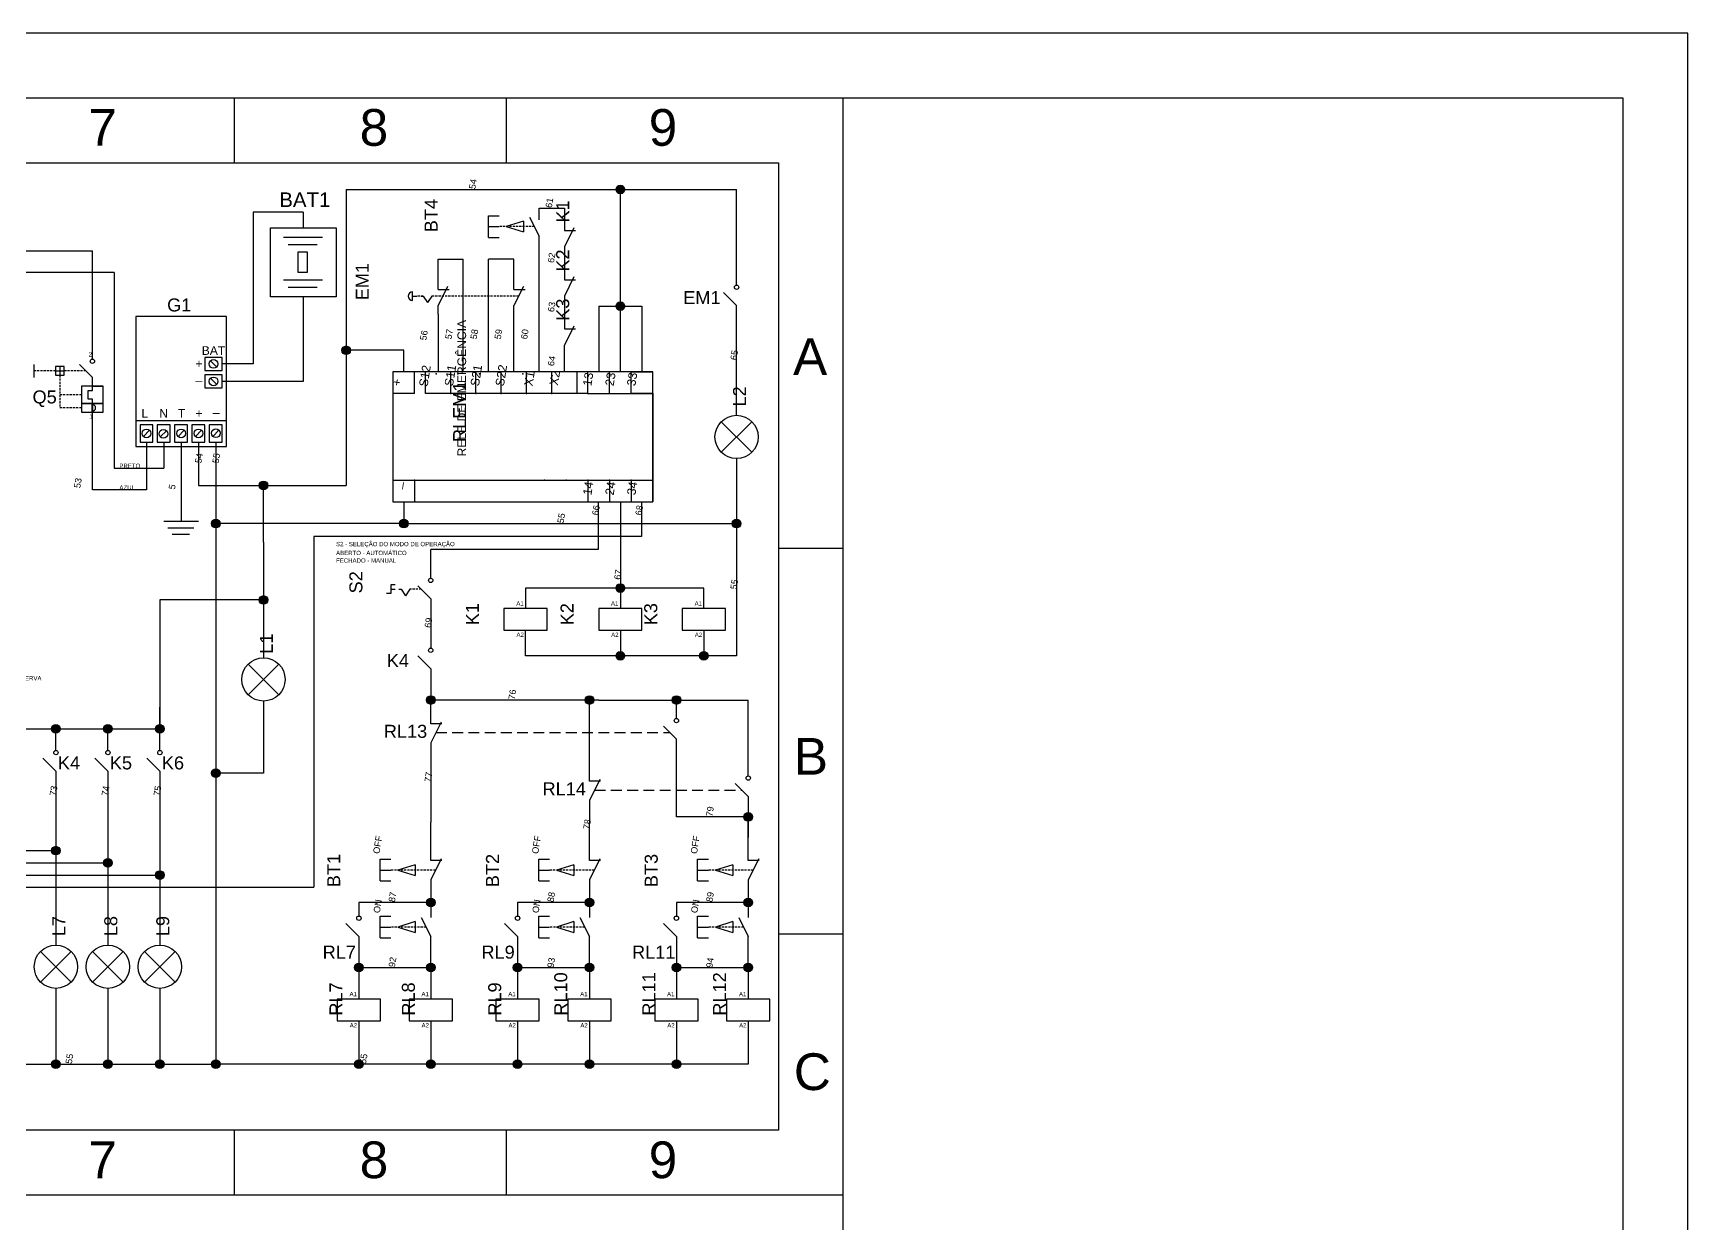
# Model space of a CAD drawing. Header units: millimetres. Extents: x 100 to 940, y 65 to 694.
# Drawn here: x 557.9 to 940, y 419.4 to 693.9 of the extents above; entities that cross this region are included whole.
import ezdxf
from ezdxf.enums import TextEntityAlignment as Align

# ---------------------------------------------------------------- set-up
doc = ezdxf.new("R2010")
doc.units = ezdxf.units.MM
doc.linetypes.add('DASHED', pattern=[0.75, 0.5, -0.25])
doc.styles.add('Annotative', font='arial.ttf')
doc.styles.add('Notes', font='arial.ttf', dxfattribs={"height": 3})

msp = doc.modelspace()

# ---------------------------------------------------------------- hatches: boundary and pattern name
for points in [[(694.52, 657.84, 1), (692.52, 657.84, 1)], [(694.52, 630.9, 1), (692.52, 630.9, 1)], [(631.24, 620.73, 1), (629.24, 620.73, 1)], [(612.12, 589.57, 1), (610.12, 589.57, 1)], [(601.12, 580.73, 1), (599.12, 580.73, 1)], [(644.52, 580.73, 1), (642.52, 580.73, 1)], [(721.37, 580.73, 1), (719.37, 580.73, 1)], [(694.52, 565.87, 1), (692.52, 565.87, 1)], [(612.12, 563.11, 1), (610.12, 563.11, 1)], [(694.52, 550.21, 1), (692.52, 550.21, 1)], [(713.82, 550.21, 1), (711.82, 550.21, 1)], [(650.75, 540.03, 1), (648.75, 540.03, 1)], [(687.41, 540.03, 1), (685.41, 540.03, 1)], [(707.47, 540.03, 1), (705.47, 540.03, 1)], [(564.2, 533.39, 1), (562.2, 533.39, 1)], [(576.2, 533.39, 1), (574.2, 533.39, 1)], [(588.2, 533.39, 1), (586.2, 533.39, 1)], [(601.12, 523.13, 1), (599.12, 523.13, 1)], [(724.06, 513.04, 1), (722.06, 513.04, 1)], [(564.2, 505.26, 1), (562.2, 505.26, 1)], [(576.2, 502.45, 1), (574.2, 502.45, 1)], [(588.2, 499.64, 1), (586.2, 499.64, 1)], [(650.75, 493.3, 1), (648.75, 493.3, 1)], [(687.41, 493.3, 1), (685.41, 493.3, 1)], [(724.06, 493.3, 1), (722.06, 493.3, 1)], [(634.15, 478.28, 1), (632.15, 478.28, 1)], [(650.75, 478.28, 1), (648.75, 478.28, 1)], [(670.81, 478.28, 1), (668.81, 478.28, 1)], [(687.41, 478.28, 1), (685.41, 478.28, 1)], [(707.47, 478.28, 1), (705.47, 478.28, 1)], [(724.06, 478.28, 1), (722.06, 478.28, 1)], [(564.2, 455.98, 1), (562.2, 455.98, 1)], [(576.2, 455.98, 1), (574.2, 455.98, 1)], [(588.2, 455.98, 1), (586.2, 455.98, 1)], [(601.12, 455.98, 1), (599.12, 455.98, 1)], [(634.15, 455.98, 1), (632.15, 455.98, 1)], [(650.75, 455.98, 1), (648.75, 455.98, 1)], [(670.81, 455.98, 1), (668.81, 455.98, 1)], [(687.41, 455.98, 1), (685.41, 455.98, 1)], [(707.47, 455.98, 1), (705.47, 455.98, 1)]]:
    msp.add_hatch(color=256).paths.add_polyline_path(points)

# ---------------------------------------------------------------- linework, layer by layer
for p, q in [((604.44, 664), (604.44, 679)), ((667.22, 664), (667.22, 679)), ((745, 115), (745, 679)), ((630.24, 657.84), (688.52, 657.84)), ((630.24, 657.84), (630.24, 589.57)), ((688.52, 657.84), (720.37, 657.84)), ((693.52, 615.73), (693.52, 657.84)), ((720.37, 635.79), (720.37, 657.84)), ((674.77, 653.52), (680.6, 653.52)), ((674.77, 650.83), (674.77, 653.52)), ((680.6, 653.52), (680.6, 648.35)), ((620.32, 652.62), (608.72, 652.62)), ((608.72, 652.62), (608.72, 617.58)), ((620.32, 652.62), (620.32, 648.97)), ((663.05, 646.79), (663.05, 651.79)), ((663.05, 651.79), (665.55, 651.79)), ((671.17, 650.54), (667.17, 649.29)), ((671.17, 650.54), (671.17, 648.04)), ((672.56, 651.49), (674.77, 647.08)), ((615.72, 646.84), (624.72, 646.84)), ((663.05, 649.29), (665.55, 649.29)), ((663.05, 646.79), (665.55, 646.79)), ((667.17, 649.29), (671.17, 648.04)), ((674.77, 615.73), (674.77, 647.08)), ((682.8, 649.01), (680.6, 644.6)), ((680.6, 648.35), (683.18, 648.35)), ((472.42, 643.7), (571.62, 643.7)), ((571.62, 620.72), (571.62, 643.7)), ((616.79, 645.16), (623.54, 645.16)), ((680.6, 644.6), (680.6, 637.01)), ((456.59, 638.8), (576.62, 638.8)), ((576.62, 638.7), (576.62, 593.57)), ((651.43, 636.79), (651.43, 641.79)), ((651.43, 641.79), (657.27, 641.79)), ((657.27, 615.73), (657.27, 641.79)), ((663.1, 615.73), (663.1, 641.79)), ((668.93, 641.79), (663.1, 641.79)), ((668.93, 636.79), (668.93, 641.79)), ((615.72, 636.99), (624.72, 636.99)), ((616.79, 635.3), (623.54, 635.3)), ((645.56, 632.24), (645.56, 634.24)), ((651.43, 634.79), (651.43, 636.79)), ((651.43, 634.79), (651.43, 636.79)), ((653.64, 635.44), (651.43, 631.04)), ((651.43, 634.79), (654.02, 634.79)), ((668.93, 634.79), (668.93, 636.79)), ((671.14, 635.44), (668.93, 631.04)), ((668.93, 634.79), (671.52, 634.79)), ((682.8, 637.67), (680.6, 633.26)), ((680.6, 637.01), (683.18, 637.01)), ((620.32, 633.1), (620.32, 613.57)), ((645.56, 633.24), (646.56, 633.24)), ((647.46, 633.24), (647.96, 633.24)), ((647.96, 633.24), (648.96, 631.74)), ((649.96, 633.24), (648.96, 631.74)), ((650.46, 633.24), (649.96, 633.24)), ((651.43, 629.04), (651.43, 631.04)), ((668.93, 629.04), (668.93, 631.04)), ((668.93, 615.73), (668.93, 631.04)), ((680.6, 633.26), (680.6, 625.67)), ((688.52, 630.9), (698.52, 630.9)), ((688.52, 630.9), (688.52, 615.73)), ((698.52, 630.9), (698.52, 615.73)), ((720.37, 631.04), (717.37, 634.04)), ((720.37, 605.73), (720.37, 631.04)), ((720.37, 609.34), (720.37, 631.04)), ((651.43, 629.04), (651.43, 615.73)), ((682.8, 626.33), (680.6, 621.92)), ((680.6, 625.67), (683.18, 625.67)), ((571.62, 618.72), (571.62, 620.72)), ((571.62, 618.72), (571.62, 620.72)), ((643.52, 620.73), (630.24, 620.73)), ((643.52, 615.73), (643.52, 620.73)), ((680.6, 615.73), (680.6, 621.92)), ((558.12, 617.48), (558.12, 614.48)), ((563.12, 615.98), (565.12, 615.98)), ((564.12, 616.98), (564.12, 614.98)), ((571.62, 614.48), (568.62, 617.48)), ((600.32, 616.87), (598.91, 618.28)), ((608.72, 617.58), (601.62, 617.58)), ((646.02, 615.73), (641.02, 615.73)), ((646.02, 610.73), (646.02, 615.73)), ((648.52, 610.73), (648.52, 615.73)), ((654.35, 610.73), (654.35, 615.73)), ((660.18, 610.73), (660.18, 615.73)), ((666.02, 610.73), (666.02, 615.73)), ((671.85, 610.73), (671.85, 615.73)), ((677.68, 610.73), (677.68, 615.73)), ((683.52, 610.73), (683.52, 615.73)), ((686.02, 610.73), (686.02, 615.73)), ((691.02, 610.73), (691.02, 615.73)), ((696.02, 610.73), (696.02, 615.73)), ((696.02, 615.73), (701.02, 615.73)), ((701.02, 610.73), (701.02, 615.73)), ((570.62, 609.48), (570.62, 611.48)), ((570.62, 611.48), (571.62, 611.47)), ((571.62, 612.48), (571.62, 614.48)), ((571.62, 611.47), (571.62, 612.48)), ((571.62, 612.48), (574.12, 612.48)), ((600.32, 612.87), (598.91, 614.28)), ((620.32, 613.57), (601.62, 613.57)), ((571.62, 609.48), (570.62, 609.48)), ((571.62, 608.48), (571.62, 609.48)), ((646.02, 610.73), (641.02, 610.73)), ((683.52, 610.73), (648.52, 610.73)), ((686.02, 610.73), (683.52, 610.73)), ((683.52, 610.73), (683.52, 610.73)), ((686.02, 610.73), (701.02, 610.73)), ((701.02, 610.73), (696.02, 610.73)), ((701.02, 610.73), (701.02, 590.73)), ((571.62, 604.48), (571.62, 606.48)), ((571.62, 588.57), (571.62, 604.48)), ((581.62, 604.57), (602.62, 604.57)), ((723.9, 604.26), (716.83, 597.19)), ((716.83, 604.26), (723.9, 597.19)), ((583.41, 600.87), (584.82, 602.28)), ((585.62, 599.57), (585.62, 600.57)), ((587.31, 600.76), (588.72, 602.18)), ((591.41, 600.87), (592.82, 602.28)), ((595.41, 600.87), (596.82, 602.28)), ((599.41, 600.87), (600.83, 602.28)), ((584.12, 599.57), (584.12, 588.57)), ((588.12, 599.57), (588.12, 593.57)), ((592.12, 599.57), (592.12, 581.29)), ((596.12, 599.57), (596.12, 589.57)), ((600.12, 599.57), (600.12, 523.13)), ((576.62, 593.57), (588.12, 593.57)), ((720.37, 595.73), (720.37, 580.73)), ((584.12, 588.57), (571.62, 588.57)), ((596.12, 589.57), (611.12, 589.57)), ((611.12, 576.43), (611.12, 589.57)), ((611.12, 589.57), (630.24, 589.57)), ((641.02, 590.73), (701.02, 590.73)), ((646.02, 590.73), (646.02, 585.73)), ((686.02, 590.73), (686.02, 585.73)), ((691.02, 590.73), (691.02, 585.73)), ((696.02, 590.73), (696.02, 585.73)), ((701.02, 590.73), (701.02, 585.73)), ((641.02, 585.73), (646.02, 585.73)), ((643.52, 585.73), (643.52, 580.73)), ((686.02, 585.73), (691.02, 585.73)), ((688.42, 585.73), (688.42, 574.78)), ((691.02, 585.73), (696.02, 585.73)), ((693.52, 585.73), (693.52, 577.75)), ((698.42, 585.73), (698.42, 577.75)), ((588.12, 581.29), (596.12, 581.29)), ((589.07, 579.79), (595.07, 579.79)), ((590.08, 578.29), (594.08, 578.29)), ((643.52, 580.73), (600.12, 580.73)), ((698.42, 577.75), (622.78, 577.75)), ((622.78, 577.75), (622.78, 496.83)), ((643.52, 580.73), (720.2, 580.73)), ((693.52, 577.75), (693.52, 561.12)), ((720.37, 580.73), (720.37, 550.21)), ((611.12, 576.43), (611.12, 549.78)), ((688.42, 574.78), (649.75, 574.78)), ((649.75, 568.14), (649.75, 574.78)), ((745, 575), (730, 575)), ((641.5, 566.59), (640.5, 566.59)), ((640.5, 566.59), (640.5, 564.59)), ((640.5, 565.59), (641.5, 565.59)), ((642.4, 565.59), (642.9, 565.59)), ((642.9, 565.59), (643.9, 564.09)), ((644.9, 565.59), (643.9, 564.09)), ((649.75, 563.39), (646.75, 566.39)), ((712.82, 565.87), (671.65, 565.87)), ((671.65, 565.87), (671.65, 561.12)), ((712.82, 561.12), (712.82, 565.87)), ((611.12, 563.11), (587.2, 563.11)), ((587.2, 563.11), (587.2, 533.39)), ((640.5, 564.59), (639.5, 564.59)), ((649.75, 563.39), (649.75, 552)), ((671.65, 550.21), (671.65, 556.12)), ((693.52, 556.12), (693.52, 550.21)), ((712.82, 556.12), (712.82, 550.21)), ((649.75, 547.25), (646.75, 550.25)), ((720.37, 550.21), (671.65, 550.21)), ((614.65, 548.32), (607.58, 541.24)), ((607.58, 548.32), (614.65, 541.24)), ((649.75, 547.25), (649.75, 540.03)), ((611.12, 539.78), (611.12, 523.13)), ((688.52, 540.03), (649.75, 540.03)), ((649.75, 534.54), (649.75, 540.03)), ((686.41, 521.27), (686.41, 540.03)), ((688.52, 540.03), (723.06, 540.03)), ((706.47, 535.77), (706.47, 540.03)), ((723.06, 522.51), (723.06, 540.03)), ((587.2, 528.39), (587.2, 538.39)), ((652.14, 534.92), (649.75, 530.13)), ((491.62, 533.39), (587.2, 533.39)), ((563.2, 528.39), (563.2, 533.39)), ((575.2, 528.39), (575.2, 533.39)), ((652.28, 534.54), (649.75, 534.54)), ((706.47, 531.02), (703.47, 534.02)), ((649.75, 530.13), (649.75, 511.84)), ((706.47, 513.04), (706.47, 531.02)), ((563.2, 523.64), (560.2, 526.64)), ((563.2, 523.64), (563.2, 483.48)), ((575.2, 523.64), (572.2, 526.64)), ((575.2, 523.64), (575.2, 483.48)), ((587.2, 523.64), (584.2, 526.64)), ((587.2, 523.64), (587.2, 483.48)), ((611.12, 523.13), (600.12, 523.13)), ((600.12, 523.13), (600.12, 513.54)), ((688.8, 521.65), (686.41, 516.86)), ((688.94, 521.27), (686.41, 521.27)), ((723.06, 517.76), (720.06, 520.76)), ((686.41, 516.86), (686.41, 511.84)), ((723.06, 517.76), (723.06, 508.33)), ((600.12, 513.54), (600.12, 455.98)), ((723.06, 513.04), (706.47, 513.04)), ((723.06, 508.33), (723.06, 513.04)), ((649.75, 508.33), (649.75, 511.84)), ((649.75, 504.75), (649.75, 508.33)), ((686.41, 508.33), (686.41, 511.84)), ((686.41, 504.75), (686.41, 508.33)), ((723.06, 504.75), (723.06, 508.33)), ((491.98, 505.26), (563.2, 505.26)), ((649.75, 502.96), (649.75, 504.75)), ((649.75, 502.96), (649.75, 504.75)), ((686.41, 502.96), (686.41, 504.75)), ((686.41, 502.96), (686.41, 504.75)), ((723.06, 502.96), (723.06, 504.75)), ((723.06, 502.96), (723.06, 504.75)), ((491.98, 502.45), (575.2, 502.45)), ((638.04, 498.26), (638.04, 503.26)), ((638.04, 503.26), (640.54, 503.26)), ((638.04, 500.76), (640.54, 500.76)), ((646.15, 502.01), (642.15, 500.76)), ((642.15, 500.76), (646.15, 499.51)), ((646.15, 502.01), (646.15, 499.51)), ((652.14, 503.35), (649.75, 498.56)), ((652.28, 502.96), (649.75, 502.96)), ((674.69, 498.26), (674.69, 503.26)), ((674.69, 503.26), (677.19, 503.26)), ((674.69, 500.76), (677.19, 500.76)), ((682.81, 502.01), (678.81, 500.76)), ((678.81, 500.76), (682.81, 499.51)), ((682.81, 502.01), (682.81, 499.51)), ((688.8, 503.35), (686.41, 498.56)), ((688.94, 502.96), (686.41, 502.96)), ((711.35, 498.26), (711.35, 503.26)), ((711.35, 503.26), (713.85, 503.26)), ((711.35, 500.76), (713.85, 500.76)), ((719.46, 502.01), (715.46, 500.76)), ((715.46, 500.76), (719.46, 499.51)), ((719.46, 502.01), (719.46, 499.51)), ((725.46, 503.35), (723.06, 498.56)), ((725.59, 502.96), (723.06, 502.96)), ((491.98, 499.64), (587.2, 499.64)), ((491.98, 496.83), (622.78, 496.83)), ((638.04, 498.26), (640.54, 498.26)), ((649.75, 498.56), (649.75, 493.3)), ((674.69, 498.26), (677.19, 498.26)), ((686.41, 498.56), (686.41, 493.3)), ((711.35, 498.26), (713.85, 498.26)), ((723.06, 498.56), (723.06, 493.3)), ((649.75, 493.3), (633.15, 493.3)), ((633.15, 493.3), (633.15, 490.18)), ((649.75, 493.3), (649.75, 489.83)), ((686.41, 493.3), (669.81, 493.3)), ((669.81, 493.3), (669.81, 490.18)), ((686.41, 493.3), (686.41, 489.83)), ((723.06, 493.3), (706.47, 493.3)), ((706.47, 493.3), (706.47, 490.18)), ((723.06, 493.3), (723.06, 489.83)), ((638.04, 485.13), (638.04, 490.13)), ((638.04, 490.13), (640.54, 490.13)), ((647.55, 489.83), (649.75, 485.43)), ((674.69, 485.13), (674.69, 490.13)), ((674.69, 490.13), (677.19, 490.13)), ((684.2, 489.83), (686.41, 485.43)), ((711.35, 485.13), (711.35, 490.13)), ((711.35, 490.13), (713.85, 490.13)), ((720.86, 489.83), (723.06, 485.43)), ((633.15, 485.43), (630.15, 488.43)), ((633.15, 485.43), (633.15, 478.28)), ((638.04, 487.63), (640.54, 487.63)), ((646.15, 488.88), (642.15, 487.63)), ((642.15, 487.63), (646.15, 486.38)), ((646.15, 488.88), (646.15, 486.38)), ((649.75, 481.85), (649.75, 485.43)), ((669.81, 485.43), (666.81, 488.43)), ((669.81, 485.43), (669.81, 478.28)), ((674.69, 487.63), (677.19, 487.63)), ((682.81, 488.88), (678.81, 487.63)), ((678.81, 487.63), (682.81, 486.38)), ((682.81, 488.88), (682.81, 486.38)), ((686.41, 481.85), (686.41, 485.43)), ((706.47, 485.43), (703.47, 488.43)), ((706.47, 485.43), (706.47, 478.28)), ((711.35, 487.63), (713.85, 487.63)), ((719.46, 488.88), (715.46, 487.63)), ((715.46, 487.63), (719.46, 486.38)), ((719.46, 488.88), (719.46, 486.38)), ((723.06, 481.85), (723.06, 485.43)), ((745, 486), (730, 486)), ((566.74, 482.01), (559.67, 474.94)), ((559.67, 482.01), (566.74, 474.94)), ((578.74, 482.01), (571.67, 474.94)), ((571.67, 482.01), (578.74, 474.94)), ((590.74, 482.01), (583.67, 474.94)), ((583.67, 482.01), (590.74, 474.94)), ((638.04, 485.13), (640.54, 485.13)), ((649.75, 478.28), (649.75, 481.85)), ((674.69, 485.13), (677.19, 485.13)), ((686.41, 478.28), (686.41, 481.85)), ((711.35, 485.13), (713.85, 485.13)), ((723.06, 478.28), (723.06, 481.85)), ((633.15, 478.28), (649.75, 478.28)), ((633.15, 478.28), (633.15, 470.98)), ((649.75, 478.28), (649.75, 470.98)), ((669.81, 478.28), (686.41, 478.28)), ((669.81, 478.28), (669.81, 470.98)), ((686.41, 478.28), (686.41, 470.98)), ((706.47, 478.28), (723.06, 478.28)), ((706.47, 478.28), (706.47, 470.98)), ((723.06, 478.28), (723.06, 470.98)), ((563.2, 473.48), (563.2, 455.98)), ((575.2, 473.48), (575.2, 455.98)), ((587.2, 473.48), (587.2, 455.98)), ((633.15, 465.98), (633.15, 455.98)), ((649.75, 465.98), (649.75, 455.98)), ((669.81, 465.98), (669.81, 455.98)), ((686.41, 465.98), (686.41, 455.98)), ((706.47, 465.98), (706.47, 455.98)), ((723.06, 465.98), (723.06, 455.98)), ((515.2, 455.98), (600.12, 455.98)), ((723.06, 455.98), (600.12, 455.98)), ((604.44, 425.74), (604.44, 440.74)), ((667.22, 425.74), (667.22, 440.74)), ((730, 425.74), (165, 425.74)), ((745, 425.74), (730, 425.74))]:
    msp.add_line(p, q)
at = {"linetype": 'DASHED'}
for p, q in [((673.67, 649.29), (665.55, 649.29)), ((647.96, 633.24), (646.56, 633.24)), ((670.04, 633.24), (650.46, 633.24)), ((563.12, 615.98), (558.12, 615.98)), ((570.12, 615.98), (565.12, 615.98)), ((564.12, 614.98), (564.12, 607.48)), ((569.12, 610.48), (564.12, 610.48)), ((569.12, 607.48), (564.12, 607.48)), ((647.55, 565.59), (644.9, 565.59)), ((650.85, 500.76), (640.54, 500.76)), ((687.51, 500.76), (677.19, 500.76)), ((724.17, 500.76), (713.85, 500.76)), ((648.65, 487.63), (640.54, 487.63)), ((685.31, 487.63), (677.19, 487.63)), ((721.96, 487.63), (713.85, 487.63))]:
    msp.add_line(p, q, dxfattribs=at)
at = {"lineweight": 40}
msp.add_line((571.62, 606.48), (571.62, 608.48), dxfattribs=at)
at = {"linetype": 'DASHED', "ltscale": 5}
for p, q in [((650.95, 532.52), (704.97, 532.52)), ((687.6, 519.26), (721.56, 519.26))]:
    msp.add_line(p, q, dxfattribs=at)
for points in [[(100, 100), (940, 100), (940, 693.94), (100, 693.94)], [(150, 679), (925, 679), (925, 115), (150, 115)], [(165, 664), (730, 664), (730, 440.74), (165, 440.74)], [(612.73, 648.97), (627.91, 648.97), (627.91, 633.1), (612.73, 633.1)], [(619.13, 643.46), (621.19, 643.46), (621.19, 638.67), (619.13, 638.67)], [(581.62, 598.57), (602.62, 598.57), (602.62, 628.57), (581.62, 628.57)], [(601.62, 616.07), (601.62, 619.07), (597.62, 619.07), (597.62, 616.07)], [(563.12, 614.98), (565.12, 614.98), (565.12, 616.98), (563.12, 616.98)], [(641.02, 585.73), (701.02, 585.73), (701.02, 615.73), (641.02, 615.73)], [(569.12, 608.48), (574.12, 608.48), (574.12, 612.47), (569.12, 612.48)], [(601.62, 612.07), (601.62, 615.07), (597.62, 615.07), (597.62, 612.07)], [(569.12, 606.48), (574.12, 606.48), (574.12, 608.48), (569.12, 608.48)], [(582.62, 599.57), (585.62, 599.57), (585.62, 603.57), (582.62, 603.57)], [(586.62, 599.57), (589.62, 599.57), (589.62, 603.57), (586.62, 603.57)], [(590.62, 599.57), (593.62, 599.57), (593.62, 603.57), (590.62, 603.57)], [(594.62, 599.57), (597.62, 599.57), (597.62, 603.57), (594.62, 603.57)], [(598.62, 599.57), (601.62, 599.57), (601.62, 603.57), (598.62, 603.57)], [(666.65, 556.12), (676.65, 556.12), (676.65, 561.12), (666.65, 561.12)], [(688.52, 556.12), (698.52, 556.12), (698.52, 561.12), (688.52, 561.12)], [(707.82, 556.12), (717.82, 556.12), (717.82, 561.12), (707.82, 561.12)], [(628.15, 465.98), (638.15, 465.98), (638.15, 470.98), (628.15, 470.98)], [(644.75, 465.98), (654.75, 465.98), (654.75, 470.98), (644.75, 470.98)], [(664.81, 465.98), (674.81, 465.98), (674.81, 470.98), (664.81, 470.98)], [(681.41, 465.98), (691.41, 465.98), (691.41, 470.98), (681.41, 470.98)], [(701.47, 465.98), (711.47, 465.98), (711.47, 470.98), (701.47, 470.98)], [(718.06, 465.98), (728.06, 465.98), (728.06, 470.98), (718.06, 470.98)]]:
    msp.add_lwpolyline(points, close=True)
for centre, radius in [((693.52, 657.84), 1), ((720.37, 635.29), 0.5), ((693.52, 630.9), 1), ((630.24, 620.73), 1), ((571.62, 618.22), 0.5), ((599.61, 617.58), 1), ((599.62, 613.57), 1), ((720.37, 600.73), 5), ((584.12, 601.57), 1), ((588.01, 601.47), 1), ((592.12, 601.57), 1), ((596.12, 601.57), 1), ((600.12, 601.58), 1), ((611.12, 589.57), 1), ((600.12, 580.73), 1), ((643.52, 580.73), 1), ((720.37, 580.73), 1), ((649.75, 567.64), 0.5), ((693.52, 565.87), 1), ((611.12, 563.11), 1), ((649.75, 551.5), 0.5), ((693.52, 550.21), 1), ((712.82, 550.21), 1), ((611.12, 544.78), 5), ((649.75, 540.03), 1), ((686.41, 540.03), 1), ((706.47, 540.03), 1), ((706.47, 535.27), 0.5), ((563.2, 533.39), 1), ((575.2, 533.39), 1), ((587.2, 533.39), 1), ((563.2, 527.89), 0.5), ((575.2, 527.89), 0.5), ((587.2, 527.89), 0.5), ((600.12, 523.13), 1), ((723.06, 522.01), 0.5), ((723.06, 513.04), 1), ((563.2, 505.26), 1), ((575.2, 502.45), 1), ((587.2, 499.64), 1), ((649.75, 493.3), 1), ((686.41, 493.3), 1), ((723.06, 493.3), 1), ((633.15, 489.68), 0.5), ((669.81, 489.68), 0.5), ((706.47, 489.68), 0.5), ((563.2, 478.48), 5), ((575.2, 478.48), 5), ((587.2, 478.48), 5), ((633.15, 478.28), 1), ((649.75, 478.28), 1), ((669.81, 478.28), 1), ((686.41, 478.28), 1), ((706.47, 478.28), 1), ((723.06, 478.28), 1), ((563.2, 455.98), 1), ((575.2, 455.98), 1), ((587.2, 455.98), 1), ((600.12, 455.98), 1), ((633.15, 455.98), 1), ((649.75, 455.98), 1), ((669.81, 455.98), 1), ((686.41, 455.98), 1), ((706.47, 455.98), 1)]:
    msp.add_circle(centre, radius)
for centre, radius, start, end in [((645.56, 633.24), 1, 90, 270), ((571.62, 607.48), 0.75, 270, 90)]:
    msp.add_arc(centre, radius, start, end)
for p in [(651.02, 615.34), (656.02, 615.34), (661.02, 615.34), (666.02, 615.34), (671.02, 615.34), (654.35, 610.73), (660.18, 610.73), (666.02, 610.73), (671.85, 610.73), (677.68, 610.73), (686.02, 610.73), (691.02, 610.73), (696.02, 610.73), (701.02, 610.73), (646.02, 590.73), (676.02, 590.73), (681.02, 590.73), (686.02, 590.73), (691.02, 590.73), (696.02, 590.73), (701.02, 590.73)]:
    msp.add_point(p)

# ---------------------------------------------------------------- texts
for s, height, style, p in [('7', 8.48, 'Notes', (570.69, 667.93)), ('8', 8.48, 'Notes', (633.34, 667.93)), ('9', 8.48, 'Notes', (700.07, 667.93)), ('EM1', 3, 'Notes', (708.04, 631.4)), ('G1', 3, 'Notes', (588.88, 629.7)), ('A', 8.48, 'Notes', (733.39, 615.03)), ('2', 1, 'Notes', (570.78, 619.29)), ('BAT', 2, 'Notes', (596.87, 619.68)), ('+', 2, 'Notes', (595.44, 616.64)), ('Q5', 3, 'Notes', (557.81, 608.47)), ('_', 2, 'Notes', (595.44, 614.05)), ('1', 1, 'Notes', (570.93, 604.95)), ('L', 2, 'Notes', (582.95, 605.18)), ('N', 2, 'Notes', (587.09, 605.18)), ('T', 2, 'Notes', (591.37, 605.18)), ('+', 2, 'Notes', (595.44, 605.18)), ('_', 2, 'Notes', (599.44, 606.65)), ('PRETO', 1, 'Annotative', (577.87, 593.57)), ('AZUL', 1, 'Annotative', (577.87, 588.57)), ('ABERTO - AUTOMÁTICO', 1, 'Notes', (627.89, 573.47)), ('S2 - SELEÇÃO DO MODO DE OPERAÇÃO', 1, 'Notes', (627.89, 575.52)), ('FECHADO - MANUAL', 1, 'Notes', (627.89, 571.72)), ('A1', 1, 'Notes', (669.5, 561.82)), ('A1', 1, 'Notes', (691.36, 561.82)), ('A1', 1, 'Notes', (710.67, 561.82)), ('A2', 1, 'Notes', (669.54, 554.59)), ('A2', 1, 'Notes', (691.4, 554.59)), ('A2', 1, 'Notes', (710.71, 554.59)), ('K4', 3, 'Notes', (639.6, 547.62)), ('S3 - SELEÇÃO DE OPERAÇÃO BOMBA RESERVA', 1, 'Notes', (527.2, 544.55)), ('RL13', 3, 'Notes', (638.91, 531.3)), ('B', 8.48, 'Notes', (733.57, 522.79)), ('K4', 3, 'Notes', (563.66, 524.01)), ('K5', 3, 'Notes', (575.66, 524.01)), ('K6', 3, 'Notes', (587.66, 524.01)), ('RL14', 3, 'Notes', (675.56, 518.03)), ('RL7', 3, 'Notes', (624.79, 480.34)), ('RL9', 3, 'Notes', (661.45, 480.34)), ('RL11', 3, 'Notes', (696.22, 480.34)), ('A1', 1, 'Notes', (631, 471.68)), ('A1', 1, 'Notes', (647.6, 471.68)), ('A1', 1, 'Notes', (667.65, 471.68)), ('A1', 1, 'Notes', (684.25, 471.68)), ('A1', 1, 'Notes', (704.31, 471.68)), ('A1', 1, 'Notes', (720.91, 471.68)), ('A2', 1, 'Notes', (631.04, 464.46)), ('A2', 1, 'Notes', (647.63, 464.46)), ('A2', 1, 'Notes', (667.69, 464.46)), ('A2', 1, 'Notes', (684.29, 464.46)), ('A2', 1, 'Notes', (704.35, 464.46)), ('A2', 1, 'Notes', (720.95, 464.46)), ('C', 8.48, 'Notes', (733.57, 450.01)), ('7', 8.48, 'Notes', (570.69, 429.67)), ('8', 8.48, 'Notes', (633.34, 429.67)), ('9', 8.48, 'Notes', (700.07, 429.67))]:
    msp.add_text(s, height=height, dxfattribs=dict(style=style)).set_placement(p)
at = {"lineweight": 30, "style": 'Notes'}
msp.add_text('BAT1', height=3.375, dxfattribs=at).set_placement((614.78, 653.8))
at = {"style": 'Notes'}
for s, height, p in [('54', 1.5, (660.22, 658.99)), ('61', 1.5, (677.87, 654.67)), ('62', 1.5, (678.38, 641.97)), ('63', 1.5, (678.38, 630.63)), ('56', 1.5, (648.89, 624.08)), ('57', 1.5, (654.71, 624.34)), ('58', 1.5, (660.53, 624.34)), ('59', 1.5, (666.09, 624.34)), ('60', 1.5, (672.17, 624.34)), ('64', 1.5, (678.38, 618.16)), ('65', 1.5, (720.55, 619.53)), ('S12', 2, (649.38, 614.67)), ('S11', 2, (655.26, 614.79)), ('S21', 2, (661.25, 614.79)), ('S22', 2, (667.01, 614.79)), ('X1', 2, (673.5, 614.06)), ('X2', 2, (679.37, 614.18)), ('13', 2, (687.06, 613.92)), ('23', 2, (692.2, 613.92)), ('33', 2, (697.22, 613.92)), ('+', 2, (642.89, 613.2)), ('54', 1.5, (596.96, 595.72)), ('55', 1.5, (600.96, 595.72)), ('53', 1.5, (569, 589.99)), ('5', 1.5, (590.77, 589.1)), ('_', 2, (642.87, 589.56)), ('14', 2, (687.07, 588.73)), ('24', 2, (692.21, 588.73)), ('34', 2, (697.23, 588.73)), ('66', 1.5, (688.61, 583.71)), ('68', 1.5, (698.6, 583.71)), ('55', 1.5, (680.61, 581.88)), ('67', 1.5, (693.7, 568.85)), ('55', 1.5, (720.55, 566.62)), ('69', 1.5, (649.94, 557.74)), ('76', 1.5, (669.32, 541.18)), ('73', 1.5, (563.39, 518.96)), ('74', 1.5, (575.39, 518.96)), ('75', 1.5, (587.39, 518.96)), ('77', 1.5, (649.94, 522.13)), ('78', 1.5, (686.59, 511.23)), ('79', 1.5, (714.95, 514.19)), ('OFF', 1.5, (638.22, 506.51)), ('OFF', 1.5, (674.88, 506.51)), ('OFF', 1.5, (711.53, 506.51)), ('ON', 1.5, (638.22, 492.32)), ('87', 1.5, (641.64, 494.45)), ('ON', 1.5, (674.88, 492.32)), ('88', 1.5, (678.29, 494.45)), ('ON', 1.5, (711.53, 492.32)), ('89', 1.5, (714.95, 494.45)), ('92', 1.5, (641.64, 479.43)), ('93', 1.5, (678.29, 479.3)), ('94', 1.5, (714.95, 479.3)), ('55', 1.5, (567.05, 457.13)), ('55', 1.5, (634.97, 457.13))]:
    msp.add_text(s, height=height, rotation=80.899, dxfattribs=at).set_placement(p, align=Align.CENTER)
for s, height, p in [('BT4', 3, (651.33, 647.98)), ('K1', 3, (681.71, 650.23)), ('K2', 3, (681.71, 638.89)), ('EM1', 3, (635.43, 632.28)), ('K3', 3, (681.71, 627.55)), ('RELE DE EMERGÊNCIA', 2, (657.91, 596.24)), ('RLEM1', 3, (657.91, 599.56)), ('L2', 3, (722.54, 607.77)), ('S2', 3, (633.97, 564.63)), ('K1', 3, (660.86, 557.27)), ('K2', 3, (682.72, 557.27)), ('K3', 3, (702.03, 557.27)), ('L1', 3, (613.29, 550.71)), ('BT3', 3, (702.15, 496.83)), ('BT1', 3, (628.84, 496.83)), ('BT2', 3, (665.5, 496.83)), ('L7', 3, (565.38, 485.52)), ('L8', 3, (577.38, 485.52)), ('L9', 3, (589.38, 485.52)), ('RL7', 3, (629.36, 467.18)), ('RL8', 3, (646.08, 467.18)), ('RL9', 3, (666.02, 467.18)), ('RL10', 3, (681.26, 467.18)), ('RL11', 3, (701.6, 467.18)), ('RL12', 3, (717.92, 467.18))]:
    msp.add_text(s, height=height, rotation=90, dxfattribs=at).set_placement(p)

doc.saveas('drawing.dxf')
